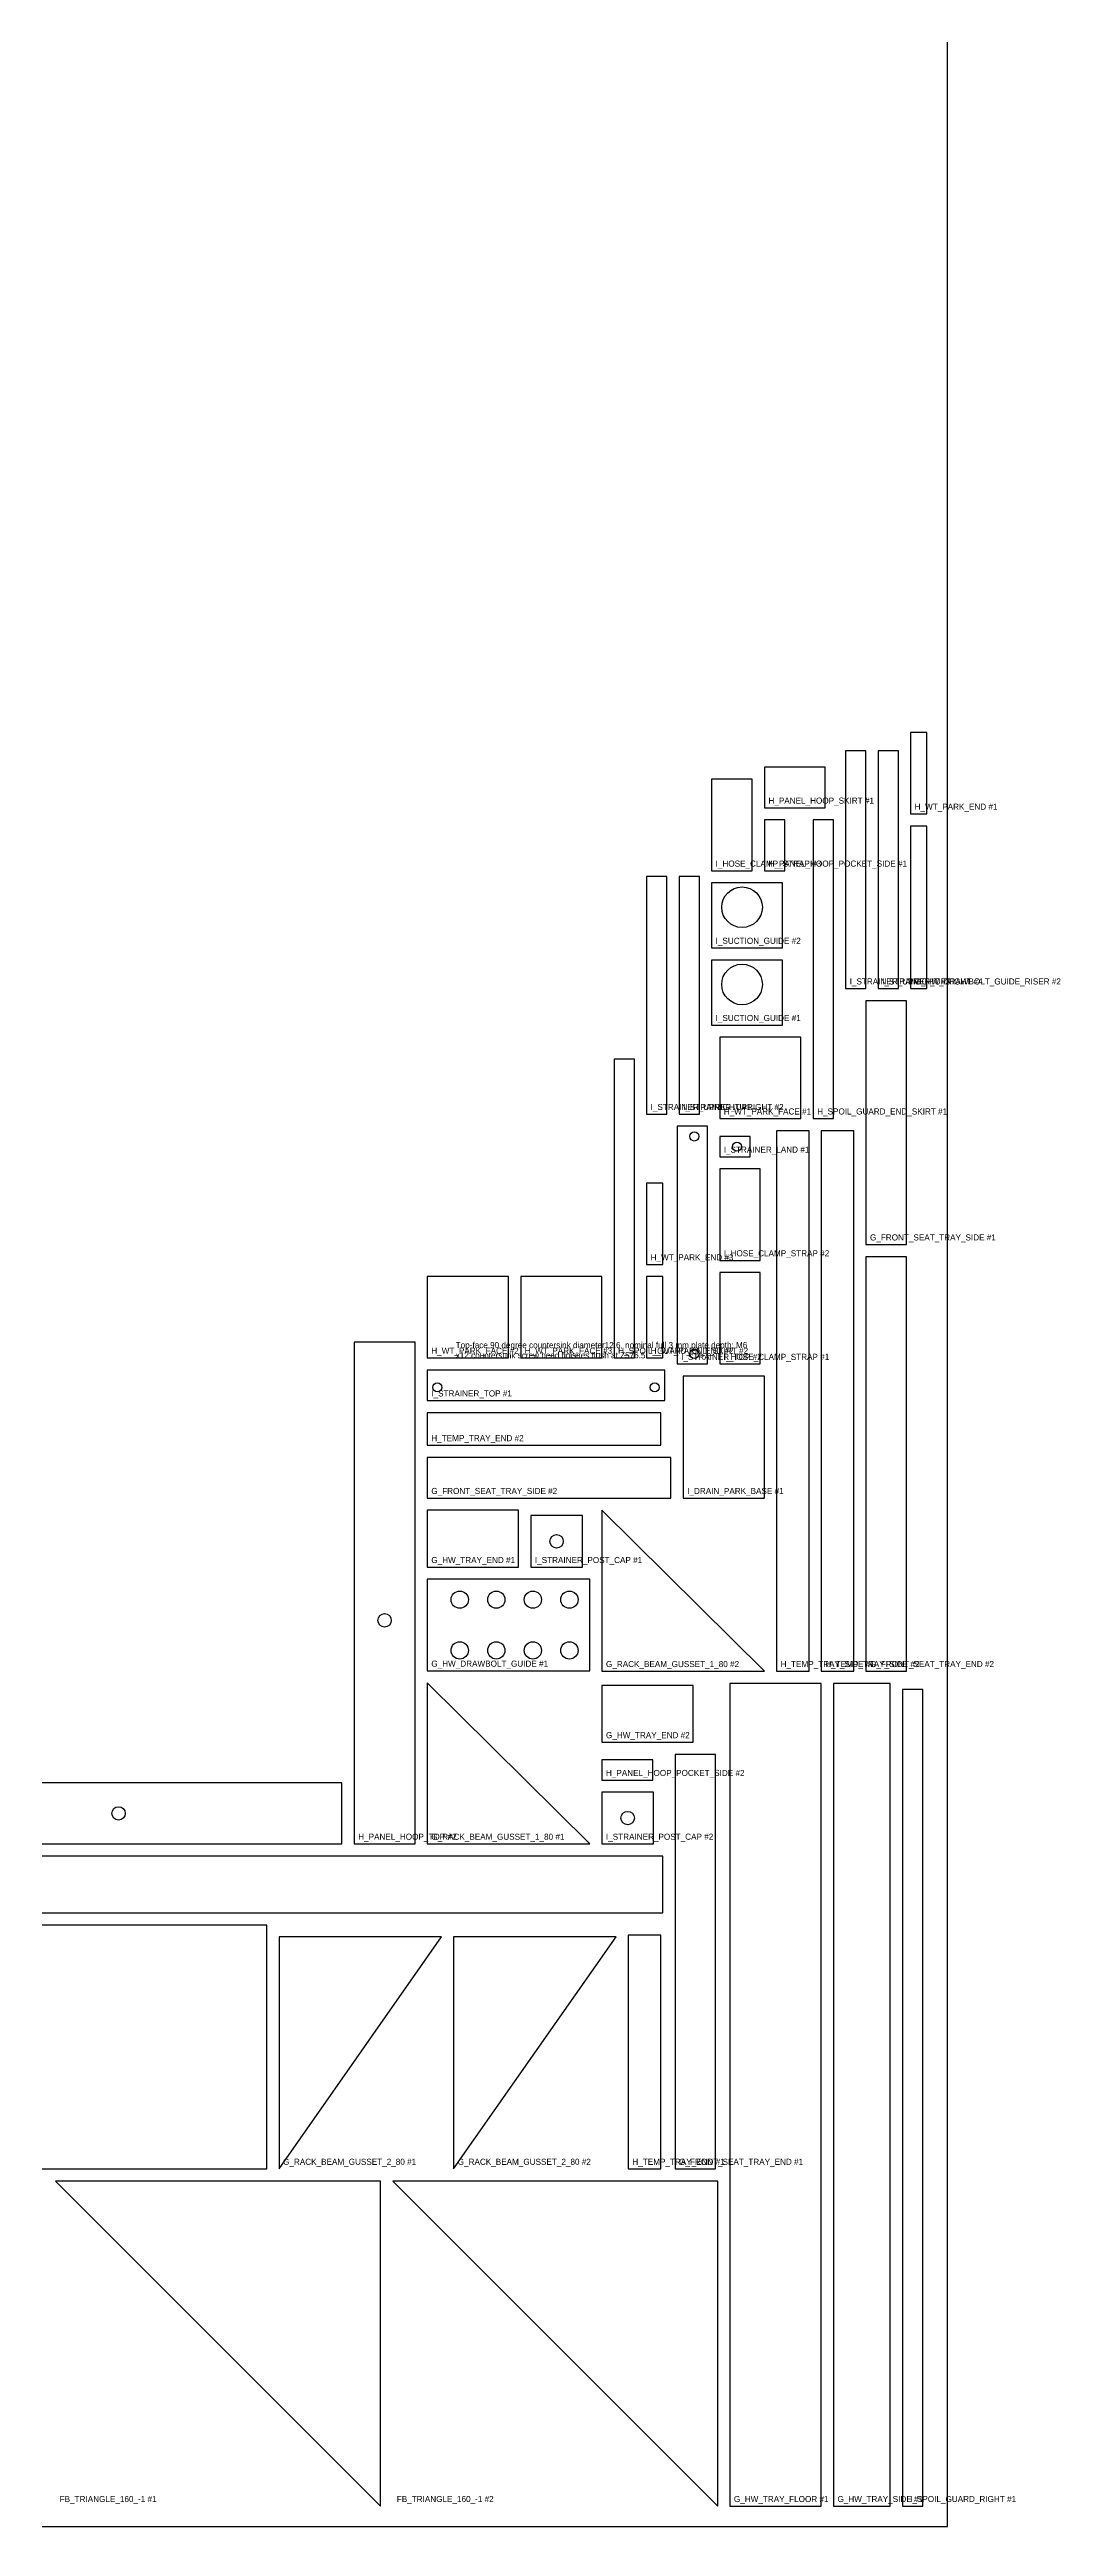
# Model space of a CAD drawing. Header units: millimetres. Extents: x 0 to 1275, y 0 to 2438.
# Drawn here: x 777 to 1275, y 0 to 1219 of the extents above; entities that cross this region are included whole.
import ezdxf

# ---------------------------------------------------------------- set-up
doc = ezdxf.new("R2010")
doc.units = ezdxf.units.MM
for name, color, linetype in [('CUT_HOLES', 7, 'Continuous'), ('CUT_OUTER', 7, 'Continuous'), ('MACHINING_NOTES', 7, 'Continuous'), ('PART_MARK_NO_CUT', 7, 'Continuous'), ('STOCK_NO_CUT', 7, 'Continuous')]:
    doc.layers.add(name, color=color, linetype=linetype)

msp = doc.modelspace()

# ---------------------------------------------------------------- linework, layer by layer
at = {"layer": 'CUT_HOLES'}
for centre, radius in [((1118, 797), 10), ((1118, 759), 10), ((1094.5, 684.2), 2.25), ((1115.5, 679.2), 2.25), ((1094.5, 577.2), 2.25), ((968, 560.7), 2.25), ((1075, 560.7), 2.25), ((1026.7, 484.9), 3.3), ((979, 456.2), 4.25), ((997, 456.2), 4.25), ((1015, 456.2), 4.25), ((1033, 456.2), 4.25), ((942, 446), 3.3), ((979, 431.2), 4.25), ((997, 431.2), 4.25), ((1015, 431.2), 4.25), ((1033, 431.2), 4.25), ((811, 351), 3.3), ((1061.7, 348.7), 3.3)]:
    msp.add_circle(centre, radius, dxfattribs=at)
at = {"layer": 'CUT_OUTER'}
for points in [[(1201, 843), (1209, 843), (1209, 883), (1201, 883)], [(1129, 846), (1159, 846), (1159, 866), (1129, 866)], [(1169, 757), (1179, 757), (1179, 874), (1169, 874)], [(1185, 757), (1195, 757), (1195, 874), (1185, 874)], [(1103, 815), (1123, 815), (1123, 860), (1103, 860)], [(1139, 815), (1139, 840), (1129, 840), (1129, 815)], [(1163, 693), (1163, 840), (1153, 840), (1153, 693)], [(1209, 757), (1209, 837), (1201, 837), (1201, 757)], [(1071, 695.2), (1081, 695.2), (1081, 812.2), (1071, 812.2)], [(1087, 695.2), (1097, 695.2), (1097, 812.2), (1087, 812.2)], [(1103, 777), (1138, 777), (1138, 809), (1103, 809)], [(1103, 739), (1138, 739), (1138, 771), (1103, 771)], [(1199, 631), (1199, 751), (1179, 751), (1179, 631)], [(1107, 693), (1147, 693), (1147, 733), (1107, 733)], [(1065, 575.2), (1065, 722.2), (1055, 722.2), (1055, 575.2)], [(1101, 572.2), (1101, 689.2), (1086, 689.2), (1086, 572.2)], [(1122, 674.2), (1122, 684.2), (1107, 684.2), (1107, 674.2)], [(1151, 421), (1151, 687), (1135, 687), (1135, 421)], [(1173, 421), (1173, 687), (1157, 687), (1157, 421)], [(1071, 621.2), (1079, 621.2), (1079, 661.2), (1071, 661.2)], [(1107, 623.2), (1127, 623.2), (1127, 668.2), (1107, 668.2)], [(1199, 421), (1199, 625), (1179, 625), (1179, 421)], [(963, 575.2), (1003, 575.2), (1003, 615.2), (963, 615.2)], [(1009, 575.2), (1049, 575.2), (1049, 615.2), (1009, 615.2)], [(1071, 575.2), (1079, 575.2), (1079, 615.2), (1071, 615.2)], [(1107, 572.2), (1127, 572.2), (1127, 617.2), (1107, 617.2)], [(927, 336), (957, 336), (957, 583), (927, 583)], [(963, 554.2), (1080, 554.2), (1080, 569.2), (963, 569.2)], [(1089, 506.2), (1129, 506.2), (1129, 566.2), (1089, 566.2)], [(963, 532.2), (1078, 532.2), (1078, 548.2), (963, 548.2)], [(963, 506.2), (1083, 506.2), (1083, 526.2), (963, 526.2)], [(963, 472.2), (1008, 472.2), (1008, 500.2), (963, 500.2)], [(1129, 421), (1049, 500.2), (1049, 421)], [(1014, 472.2), (1039.4, 472.2), (1039.4, 497.6), (1014, 497.6)], [(1043, 421.2), (1043, 466.2), (963, 466.2), (963, 421.2)], [(1043, 336), (963, 415.2), (963, 336)], [(1112, 10), (1157, 10), (1157, 415), (1112, 415)], [(1191, 10), (1191, 415), (1163, 415), (1163, 10)], [(1049, 386), (1094, 386), (1094, 414), (1049, 414)], [(1207, 10), (1207, 412), (1197, 412), (1197, 10)], [(1105, 176), (1105, 380), (1085, 380), (1085, 176)], [(921, 336), (921, 366), (674, 366), (674, 336)], [(1049, 367.4), (1074, 367.4), (1074, 377.4), (1049, 377.4)], [(1049, 336), (1074.4, 336), (1074.4, 361.4), (1049, 361.4)], [(674, 302), (1079, 302), (1079, 330), (674, 330)], [(674, 176), (884, 176), (884, 296), (674, 296)], [(970, 290.2), (890, 290.2), (890, 176)], [(1056, 290.2), (976, 290.2), (976, 176)], [(1078, 176), (1078, 291), (1062, 291), (1062, 176)], [(940, 170), (780, 170), (940, 10)], [(1106, 170), (946, 170), (1106, 10)]]:
    msp.add_lwpolyline(points, close=True, dxfattribs=at)
at = {"layer": 'STOCK_NO_CUT'}
msp.add_lwpolyline([(0, 0), (1219.2, 0), (1219.2, 2438.4), (0, 2438.4)], close=True, dxfattribs=at)

# ---------------------------------------------------------------- texts
at = {"layer": 'MACHINING_NOTES', "insert": (977, 583), "char_height": 3, "width": 150, "attachment_point": 1}
msp.add_mtext('Top-face 90 degree countersink diameter12.6, nominal full 3 mm plate depth; M6 x12 countersunk screw head finishes flush at Z576.5.', dxfattribs=at)
at = {"layer": 'PART_MARK_NO_CUT'}
for s, p in [('H_PANEL_HOOP_SKIRT #1', (1131, 848)), ('H_WT_PARK_END #1', (1203, 845)), ('I_HOSE_CLAMP_STRAP #3', (1105, 817)), ('H_PANEL_HOOP_POCKET_SIDE #1', (1131, 817)), ('I_SUCTION_GUIDE #2', (1105, 779)), ('I_STRAINER_UPRIGHT #3', (1171, 759)), ('I_STRAINER_UPRIGHT #4', (1187, 759)), ('G_HW_DRAWBOLT_GUIDE_RISER #2', (1203, 759)), ('I_SUCTION_GUIDE #1', (1105, 741)), ('I_STRAINER_UPRIGHT #1', (1073, 697.2)), ('I_STRAINER_UPRIGHT #2', (1089, 697.2)), ('H_WT_PARK_FACE #1', (1109, 695)), ('H_SPOIL_GUARD_END_SKIRT #1', (1155, 695)), ('I_STRAINER_LAND #1', (1109, 676.2)), ('G_FRONT_SEAT_TRAY_SIDE #1', (1181, 633)), ('H_WT_PARK_END #3', (1073, 623.2)), ('I_HOSE_CLAMP_STRAP #2', (1109, 625.2)), ('H_WT_PARK_FACE #2', (965, 577.2)), ('H_WT_PARK_FACE #3', (1011, 577.2)), ('H_SPOIL_GUARD_END_SKIRT #2', (1057, 577.2)), ('H_WT_PARK_END #2', (1073, 577.2)), ('I_STRAINER_TOP #2', (1088, 574.2)), ('I_HOSE_CLAMP_STRAP #1', (1109, 574.2)), ('I_STRAINER_TOP #1', (965, 556.2)), ('H_TEMP_TRAY_END #2', (965, 534.2)), ('G_FRONT_SEAT_TRAY_SIDE #2', (965, 508.2)), ('I_DRAIN_PARK_BASE #1', (1091, 508.2)), ('G_HW_TRAY_END #1', (965, 474.2)), ('I_STRAINER_POST_CAP #1', (1016, 474.2)), ('G_HW_DRAWBOLT_GUIDE #1', (965, 423.2)), ('G_RACK_BEAM_GUSSET_1_80 #2', (1051, 423)), ('H_TEMP_TRAY_SIDE #1', (1137, 423)), ('H_TEMP_TRAY_SIDE #2', (1159, 423)), ('G_FRONT_SEAT_TRAY_END #2', (1181, 423)), ('G_HW_TRAY_END #2', (1051, 388)), ('H_PANEL_HOOP_POCKET_SIDE #2', (1051, 369.4)), ('H_PANEL_HOOP_TOP #2', (929, 338)), ('G_RACK_BEAM_GUSSET_1_80 #1', (965, 338)), ('I_STRAINER_POST_CAP #2', (1051, 338)), ('G_RACK_BEAM_GUSSET_2_80 #1', (892, 178)), ('G_RACK_BEAM_GUSSET_2_80 #2', (978, 178)), ('H_TEMP_TRAY_END #1', (1064, 178)), ('G_FRONT_SEAT_TRAY_END #1', (1087, 178)), ('FB_TRIANGLE_160_-1 #1', (782, 12)), ('FB_TRIANGLE_160_-1 #2', (948, 12)), ('G_HW_TRAY_FLOOR #1', (1114, 12)), ('G_HW_TRAY_SIDE #1', (1165, 12)), ('H_SPOIL_GUARD_RIGHT #1', (1199, 12))]:
    msp.add_text(s, height=3, dxfattribs=at).set_placement(p)

doc.saveas('drawing.dxf')
